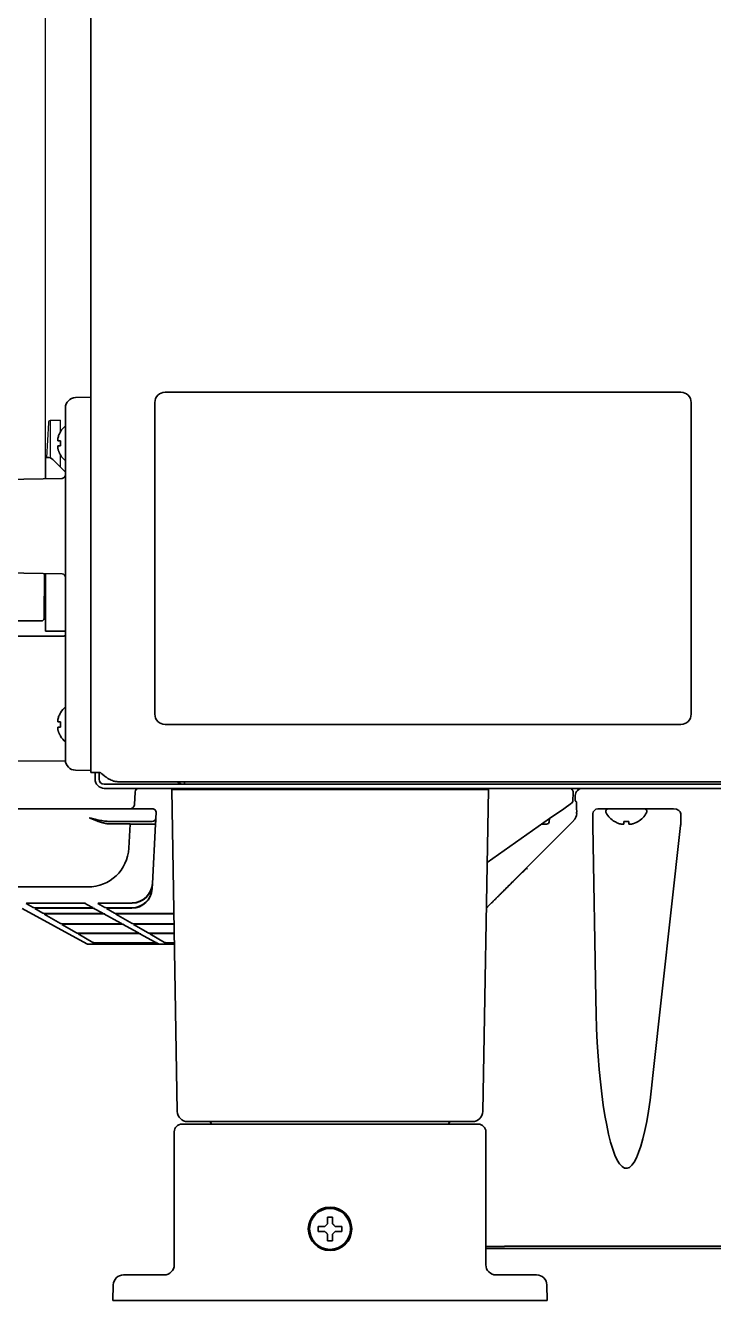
# Model space of a CAD drawing. Extents: x 6336 to 10269, y -393 to 2899.
# Drawn here: x 7459.2 to 7593.9, y 1270.8 to 1520.3 of the extents above; entities that cross this region are included whole.
import ezdxf

# ---------------------------------------------------------------- set-up
doc = ezdxf.new("R2010")
doc.units = 0
doc.header["$LTSCALE"] = 5
doc.layers.add('1', color=7, linetype='CONTINUOUS', true_color=0xffffff)
doc.layers.add('GEOM', color=7, linetype='CONTINUOUS')

msp = doc.modelspace()

# ---------------------------------------------------------------- linework, layer by layer
at = {"layer": '1', "color": 7, "linetype": 'Continuous', "lineweight": 35}
for p, q in [((7472.07, 1374.13), (7472.07, 1780.53)), ((7469.04, 1447.47), (7472.07, 1447.53)), ((7587.57, 1448.53), (7486.57, 1448.53)), ((7467.07, 1440.47), (7467.07, 1445.47)), ((7484.57, 1446.53), (7484.57, 1385.53)), ((7589.57, 1385.53), (7589.57, 1446.53)), ((7466.09, 1440.83), (7466.13, 1440.83)), ((7467.07, 1381.58), (7467.07, 1440.47)), ((7463.17, 1435.78), (7463.55, 1435.78)), ((7463.17, 1431.59), (7463.17, 1435.78)), ((7467.07, 1432.88), (7464.61, 1435.34)), ((7466.13, 1436.23), (7466.09, 1436.23)), ((7466.45, 1431.66), (7455.19, 1431.44)), ((7455.19, 1413.22), (7466.45, 1412.99)), ((7462.95, 1413.06), (7462.88, 1404.27)), ((7463.17, 1401.78), (7463.17, 1413.06)), ((7463.17, 1410.28), (7462.93, 1410.28)), ((7462.38, 1403.78), (7452.82, 1403.78)), ((7446.07, 1400.78), (7466.42, 1400.78)), ((7463.17, 1401.78), (7467.07, 1401.78)), ((7466.41, 1400.78), (7466.47, 1400.78)), ((7466.42, 1400.78), (7466.49, 1400.78)), ((7466.46, 1400.78), (7466.49, 1400.78)), ((7466.47, 1400.78), (7466.82, 1400.82)), ((7466.49, 1400.78), (7466.82, 1400.82)), ((7486.57, 1383.53), (7587.57, 1383.53)), ((7466.13, 1381.23), (7466.09, 1381.23)), ((7467.07, 1376.58), (7467.07, 1381.58)), ((7467.09, 1376.35), (7455.35, 1376.4)), ((7469.04, 1374.58), (7472.07, 1374.53)), ((7472.07, 1374.13), (7473.87, 1374.13)), ((7472.87, 1374.13), (7472.87, 1372.83)), ((7473.67, 1374.13), (7473.67, 1372.83)), ((8105.81, 1372.33), (7477.34, 1372.33)), ((7490.37, 1371.83), (7490.37, 1372.33)), ((7474.67, 1371.83), (8108.87, 1371.83)), ((7474.67, 1371.03), (8108.87, 1371.03)), ((7480.59, 1367.89), (7480.69, 1370.31)), ((7487.87, 1370.83), (7491.87, 1370.83)), ((7488.97, 1307.79), (7487.87, 1370.83)), ((7545.87, 1370.83), (7491.87, 1370.83)), ((7500.12, 1371.03), (7500.12, 1370.83)), ((7504.62, 1370.83), (7504.62, 1371.03)), ((7509.37, 1371.03), (7509.37, 1370.83)), ((7528.37, 1370.83), (7528.37, 1371.03)), ((7533.12, 1371.03), (7533.12, 1370.83)), ((7537.62, 1370.83), (7537.62, 1371.03)), ((7545.87, 1370.83), (7549.87, 1370.83)), ((7548.77, 1307.79), (7549.87, 1370.83)), ((7566.39, 1368.52), (7566.48, 1370.24)), ((7416.9, 1367.03), (7478.84, 1367.03)), ((7478.84, 1367.03), (7484.08, 1367.03)), ((7561.86, 1365.12), (7564.61, 1367.04)), ((7564.61, 1367.04), (7566.17, 1368.14)), ((7567.12, 1368.37), (7566.89, 1368.6)), ((7586.13, 1367.01), (7571.33, 1367.01)), ((7573.27, 1367.01), (7580.47, 1367.01)), ((7476.06, 1364.53), (7478.79, 1364.53)), ((7478.79, 1364.53), (7484.03, 1364.53)), ((7484.78, 1365.24), (7484.83, 1366.24)), ((7549.47, 1347.62), (7566.57, 1364.72)), ((7549.62, 1356.55), (7561.86, 1365.12)), ((7561.78, 1364.48), (7561.84, 1365.1)), ((7567.15, 1366.13), (7567.15, 1366.37)), ((7570.32, 1366.01), (7570.32, 1364.5)), ((7572.87, 1366.61), (7572.87, 1366.41)), ((7574.57, 1364.53), (7574.57, 1364.56)), ((7579.17, 1364.56), (7579.17, 1364.53)), ((7580.87, 1366.41), (7580.87, 1366.61)), ((7587.55, 1364.5), (7587.55, 1366.03)), ((7479.72, 1364.05), (7479.47, 1359.31)), ((7480.12, 1364.03), (7484.22, 1364.03)), ((7484.11, 1352.44), (7484.71, 1364.02)), ((7561.28, 1364.03), (7560.3, 1364.03)), ((7570.32, 1363.75), (7570.9, 1329.83)), ((7582.07, 1314.84), (7587.51, 1363.75)), ((7479.47, 1359.31), (7479.47, 1359.27)), ((7557.29, 1355.33), (7557.5, 1355.25)), ((7484.06, 1351.45), (7484.1, 1352.36)), ((7484.1, 1352.36), (7484.11, 1352.44)), ((7419.04, 1351.73), (7471.48, 1351.73)), ((7484.05, 1351.37), (7484.06, 1351.45)), ((7471.25, 1340.59), (7458.6, 1347.55)), ((7460.75, 1347.7), (7459.37, 1348.51)), ((7460.87, 1348.57), (7460.87, 1348.57)), ((7460.87, 1348.57), (7469.5, 1348.57)), ((7462.64, 1346.6), (7461.07, 1347.52)), ((7470.97, 1347.65), (7462.25, 1347.65)), ((7462.57, 1347.58), (7462.57, 1347.58)), ((7462.57, 1347.58), (7471.3, 1347.58)), ((7469.5, 1348.57), (7469.5, 1348.57)), ((7472.23, 1347.77), (7470.83, 1348.54)), ((7471.3, 1347.58), (7471.3, 1347.58)), ((7474.23, 1346.67), (7472.63, 1347.55)), ((7474.78, 1347.7), (7473.4, 1348.51)), ((7474.9, 1348.57), (7474.9, 1348.57)), ((7474.9, 1348.57), (7480.11, 1348.57)), ((7476.7, 1346.59), (7475.1, 1347.52)), ((7480.06, 1347.65), (7476.28, 1347.65)), ((7476.6, 1347.58), (7476.6, 1347.58)), ((7476.6, 1347.58), (7480.06, 1347.58)), ((7480.06, 1347.58), (7480.06, 1347.65)), ((7480.06, 1347.58), (7480.06, 1347.58)), ((7480.11, 1348.57), (7480.11, 1348.65)), ((7480.11, 1348.57), (7480.11, 1348.57)), ((7549.47, 1347.6), (7550.12, 1348.25)), ((7466.09, 1344.59), (7462.91, 1346.44)), ((7472.98, 1346.55), (7464.14, 1346.55)), ((7464.41, 1346.5), (7464.41, 1346.5)), ((7464.41, 1346.5), (7473.26, 1346.5)), ((7473.26, 1346.5), (7473.26, 1346.5)), ((7477.89, 1344.66), (7474.59, 1346.47)), ((7480.12, 1344.59), (7476.94, 1346.44)), ((7488.3, 1346.5), (7478.44, 1346.5)), ((7478.44, 1346.5), (7478.44, 1346.5)), ((7488.3, 1346.55), (7480.12, 1346.55)), ((7469.26, 1342.74), (7466.38, 1344.42)), ((7476.63, 1344.54), (7467.58, 1344.54)), ((7467.88, 1344.48), (7467.88, 1344.48)), ((7467.88, 1344.48), (7476.94, 1344.48)), ((7472.46, 1340.87), (7469.57, 1342.55)), ((7480, 1342.69), (7470.75, 1342.69)), ((7471.07, 1342.61), (7471.07, 1342.61)), ((7471.07, 1342.61), (7480.33, 1342.61)), ((7476.94, 1344.48), (7476.94, 1344.48)), ((7481.25, 1342.81), (7478.27, 1344.45)), ((7480.33, 1342.61), (7480.33, 1342.61)), ((7480.41, 1344.42), (7483.28, 1342.74)), ((7480.61, 1344.45), (7480.52, 1344.44)), ((7488.33, 1344.54), (7481.61, 1344.54)), ((7484.65, 1340.94), (7481.66, 1342.58)), ((7481.91, 1344.48), (7481.91, 1344.48)), ((7488.33, 1344.48), (7481.91, 1344.48)), ((7483.6, 1342.55), (7486.48, 1340.87)), ((7483.81, 1342.58), (7483.72, 1342.57)), ((7484.78, 1342.69), (7488.36, 1342.69)), ((7485.1, 1342.61), (7485.1, 1342.61)), ((7488.37, 1342.61), (7485.1, 1342.61)), ((7473.04, 1340.53), (7471.49, 1340.53)), ((7473.04, 1340.53), (7476.14, 1340.53)), ((7483.39, 1340.82), (7473.95, 1340.82)), ((7483.69, 1340.76), (7474.24, 1340.76)), ((7474.24, 1340.76), (7474.24, 1340.76)), ((7476.14, 1340.53), (7477.64, 1340.53)), ((7477.64, 1340.53), (7485.52, 1340.53)), ((7483.69, 1340.76), (7483.69, 1340.76)), ((7485.28, 1340.59), (7485.02, 1340.73)), ((7487.07, 1340.53), (7485.52, 1340.53)), ((7487.07, 1340.53), (7486.77, 1340.71)), ((7488.4, 1340.53), (7487.07, 1340.53)), ((7487.98, 1340.82), (7488.4, 1340.82)), ((7488.27, 1340.76), (7488.27, 1340.76)), ((7488.27, 1340.76), (7488.4, 1340.76)), ((7489.87, 1305.33), (7492.37, 1305.33)), ((7492.97, 1305.83), (7490.97, 1305.83)), ((7492.37, 1305.33), (7545.37, 1305.33)), ((7544.77, 1305.83), (7492.97, 1305.83)), ((7542.11, 1305.33), (7542.11, 1305.33)), ((7546.77, 1305.83), (7544.77, 1305.83)), ((7545.37, 1305.33), (7547.87, 1305.33)), ((7488.37, 1277.83), (7488.37, 1303.83)), ((7549.37, 1303.83), (7549.37, 1277.83)), ((7516.57, 1284.83), (7516.57, 1285.33)), ((7516.57, 1284.33), (7516.57, 1284.83)), ((7521.17, 1285.33), (7521.17, 1284.83)), ((7521.17, 1284.83), (7521.17, 1284.33)), ((7549.58, 1281.38), (7549.37, 1281.36)), ((7549.37, 1281.03), (7549.58, 1281.03)), ((7549.7, 1281.03), (7549.58, 1281.03)), ((7552.53, 1281.03), (7822.37, 1281.03)), ((7554.73, 1281.45), (7554.54, 1281.45)), ((7812.15, 1281.45), (7554.73, 1281.45)), ((7477.46, 1275.58), (7477.45, 1275.57)), ((7478.43, 1275.83), (7480.43, 1275.83)), ((7480.43, 1275.83), (7486.37, 1275.83)), ((7551, 1275.83), (7557.32, 1275.83)), ((7557.32, 1275.83), (7559.32, 1275.83)), ((7560.3, 1275.57), (7560.28, 1275.58)), ((7476.37, 1270.83), (7476.43, 1273.86)), ((7561.32, 1273.86), (7561.37, 1270.83)), ((7480.37, 1270.83), (7476.37, 1270.83)), ((7557.37, 1270.83), (7480.37, 1270.83)), ((7561.37, 1270.83), (7557.37, 1270.83))]:
    msp.add_line(p, q, dxfattribs=at)
for radius in [4.25, 4]:
    msp.add_circle((7518.87, 1284.83), radius, dxfattribs=at)
for centre, radius, start, end in [((7469.07, 1445.47), 2, 91, 180), ((7486.57, 1446.53), 2, 90, 180), ((7587.57, 1446.53), 2, 0, 90), ((7470.19, 1438.33), 4.8, 130.5418, 148.6074), ((7469.87, 1438.53), 3.78, 172.3959, 179.9965), ((7469.87, 1438.53), 3.78, 180.0035, 187.6041), ((7463.55, 1434.28), 1.5, 45, 90), ((7470.19, 1438.73), 4.8, 211.3459, 229.4581), ((7466.32, 1432.4), 0.75, 280, 0), ((7466.32, 1412.26), 0.75, 0, 80), ((7462.38, 1404.28), 0.5, 270, 359.5), ((7466.42, 1402.78), 2, 270, 289.0192), ((7470.19, 1383.33), 4.8, 130.5419, 148.6541), ((7486.57, 1385.53), 2, 180, 270), ((7587.57, 1385.53), 2, 270, 0), ((7469.87, 1383.53), 3.78, 172.3959, 179.9965), ((7469.87, 1383.53), 3.78, 180.0035, 187.6041), ((7470.19, 1383.73), 4.8, 211.3459, 229.4581), ((7469.07, 1376.58), 2, 180, 269), ((7474.67, 1372.83), 1.8, 180, 270), ((7474.67, 1372.83), 1, 180, 270), ((7481.44, 1370.28), 0.75, 90, 175.9562), ((7565.73, 1370.28), 0.75, 357, 90), ((7484.08, 1366.28), 0.75, 357, 90), ((7565.89, 1368.55), 0.5, 305, 357), ((7573.27, 1366.61), 0.4, 90, 180), ((7580.47, 1366.61), 0.4, 0, 90), ((7484.03, 1365.28), 0.75, 270, 357), ((7573.27, 1366.41), 0.4, 180, 210.3012), ((7577.07, 1368.63), 4.8, 210.3012, 238.6074), ((7576.87, 1368.31), 3.78, 262.3959, 269.9965), ((7576.87, 1368.31), 3.78, 270.0035, 277.6041), ((7576.67, 1368.63), 4.8, 301.3459, 329.6988), ((7580.47, 1366.41), 0.4, 329.6988, 0), ((7561.28, 1364.53), 0.5, 270, 355), ((7490.97, 1307.83), 2, 181, 270), ((7546.77, 1307.83), 2, 270, 359), ((7489.87, 1303.83), 1.5, 90, 180), ((7495.13, 1305.33), 0.5, 1, 90), ((7542.61, 1305.33), 0.5, 90, 179), ((7547.87, 1303.83), 1.5, 0, 90), ((7486.37, 1277.83), 2, 270, 0), ((7551.37, 1277.83), 2, 180, 270), ((7478.43, 1273.83), 2, 90, 179), ((7559.32, 1273.83), 2, 1, 90)]:
    msp.add_arc(centre, radius, start, end, dxfattribs=at)
for centre, major_axis, ratio, start_param, end_param in [((7568.37, 1369.53), (1.34, -0.67), 0.99981, 2.03449, 3.557759), ((7566.89, 1369.6), (0, 1), 0.017455, 1.641917, 3.124139), ((7567.12, 1366.37), (0, 2), 0.017455, 4.712389, 6.265732), ((7571.33, 1366.01), (-0.992, 0.198), 0.988241, 4.910077, 6.479353), ((7586.11, 1366.01), (1.44, 0.04), 0.692646, 6.257012, 7.819082), ((7565.15, 1366.13), (1.85, -0.77), 0.999822, 5.890549, 6.675821), ((7570.67, 1364.5), (0, 4), 0.087489, 1.570796, 1.761231), ((7585.24, 1364.5), (0, 4), 0.57735, 4.521954, 4.712389), ((7576.87, 1333), (0, 36.31), 0.165232, 1.658063, 4.18879)]:
    msp.add_ellipse(centre, major_axis=major_axis, ratio=ratio, start_param=start_param, end_param=end_param, dxfattribs=at)
at = {"layer": '1', "color": 7, "linetype": 'Continuous', "lineweight": 35, "extrusion": (0, 0, -1)}
for centre, major_axis, ratio, start_param, end_param in [((7471.7, 1364.03), (8.01, 0.03), 0.003256, 5.249585, 6.283367), ((7471.48, 1359.73), (-7.99, 0.42), 0.999333, 3.141593, 4.660064), ((7480.11, 1352.65), (0.15, 4), 0.998942, 1.584603, 3.103074), ((7480.11, 1352.57), (3.93, 0.74), 0.999936, 0.237816, 1.756287), ((7480.06, 1351.66), (0.15, 4), 0.998942, 1.584603, 3.103074), ((7480.06, 1351.58), (3.93, 0.74), 0.999936, 0.237816, 1.756287), ((7483.56, 1351.47), (-0.499, 0.026), 0.017428, 3.141593, 3.808226), ((7460.87, 1348.52), (1.5, 0), 0.036426, 3.07931, 4.713409), ((7459.37, 1349.01), (0.252, 0.432), 0.997392, 2.274313, 2.611847), ((7462.25, 1347.71), (1.5, 0), 0.036477, 1.57357, 3.079233), ((7462.57, 1347.52), (1.5, 0), 0.036426, 3.07931, 4.713409), ((7461.07, 1348.02), (0.252, 0.432), 0.997392, 2.274313, 2.611847), ((7469.5, 1348.52), (-1.5, 0), 0.036431, 1.569819, 3.075481), ((7470.97, 1347.71), (-1.5, 0), 0.036472, 3.075394, 4.709494), ((7471.3, 1347.52), (-1.5, 0), 0.036431, 1.569819, 3.075481), ((7472.47, 1348.21), (-0.241, -0.438), 0.997147, 5.778911, 6.283214), ((7474.9, 1348.52), (1.5, 0), 0.036426, 3.07931, 4.713409), ((7473.4, 1349.01), (0.252, 0.432), 0.997392, 2.274313, 2.611847), ((7476.28, 1347.71), (1.5, 0), 0.036477, 1.57357, 3.079233), ((7476.6, 1347.52), (1.5, 0), 0.036426, 3.07931, 4.713409), ((7475.1, 1348.02), (0.252, 0.432), 0.997392, 2.274313, 2.611847), ((7464.14, 1346.6), (1.5, 0), 0.036477, 1.57357, 3.079233), ((7464.41, 1346.45), (1.5, 0), 0.036426, 3.07931, 4.713409), ((7462.91, 1346.94), (0.252, 0.432), 0.997392, 2.274313, 2.611847), ((7467.59, 1344.59), (1.5, 0), 0.036477, 1.57357, 3.079233), ((7472.97, 1346.6), (-1.5, 0), 0.036472, 3.075394, 4.709494), ((7473.26, 1346.45), (-1.5, 0), 0.036431, 1.569819, 3.075481), ((7474.47, 1347.11), (-0.241, -0.438), 0.997147, 5.778911, 6.283214), ((7474.76, 1346.95), (-0.241, -0.438), 0.997147, 5.778911, 6.063116), ((7476.63, 1344.59), (-1.5, 0), 0.036472, 3.075394, 4.709494), ((7478.44, 1346.45), (1.5, 0), 0.036426, 3.07931, 4.713409), ((7476.94, 1346.94), (0.252, 0.432), 0.997392, 2.274313, 2.611847), ((7478.13, 1345.1), (-0.241, -0.438), 0.997147, 5.778911, 6.283214), ((7481.61, 1344.59), (1.5, 0), 0.036477, 1.57357, 3.079233), ((7467.88, 1344.42), (1.5, 0), 0.036426, 3.07931, 4.713409), ((7466.38, 1344.92), (0.252, 0.432), 0.997392, 2.274313, 2.611847), ((7470.75, 1342.74), (1.5, 0), 0.036477, 1.57357, 3.079233), ((7471.07, 1342.56), (1.5, 0), 0.036426, 3.07931, 4.713409), ((7469.57, 1343.05), (0.252, 0.432), 0.997392, 2.274313, 2.611847), ((7476.94, 1344.42), (-1.5, 0), 0.036431, 1.569819, 3.075481), ((7479.99, 1342.74), (-1.5, 0), 0.036472, 3.075394, 4.709494), ((7480.33, 1342.56), (-1.5, 0), 0.036431, 1.569819, 3.075481), ((7481.91, 1344.42), (1.5, 0), 0.036426, 3.07931, 3.621573), ((7480.41, 1344.92), (-0.252, -0.432), 0.997392, 5.424775, 5.75344), ((7481.91, 1344.42), (1.5, 0), 0.036426, 3.621574, 4.713409), ((7481.49, 1343.25), (-0.241, -0.438), 0.997147, 5.778911, 6.283214), ((7481.83, 1343.06), (-0.241, -0.438), 0.997147, 5.778911, 6.063116), ((7484.78, 1342.74), (1.5, 0), 0.036477, 1.57357, 3.079233), ((7485.1, 1342.56), (1.5, 0), 0.036426, 3.07931, 3.621573), ((7483.6, 1343.05), (-0.252, -0.432), 0.997392, 5.424775, 5.75344), ((7485.1, 1342.56), (1.5, 0), 0.036426, 3.621574, 4.713409), ((7471.49, 1341.03), (0.124, 0.484), 0.997571, 2.889456, 3.392557), ((7473.95, 1340.87), (1.5, 0), 0.036477, 1.57357, 3.079233), ((7474.24, 1340.71), (1.5, 0), 0.036426, 3.07931, 4.713409), ((7483.39, 1340.87), (-1.5, 0), 0.036472, 3.075394, 4.709494), ((7483.69, 1340.71), (-1.5, 0), 0.036431, 1.569819, 3.075481), ((7484.89, 1341.38), (-0.241, -0.438), 0.997147, 5.778911, 6.283214), ((7485.52, 1341.03), (0.124, 0.484), 0.997571, 2.889456, 3.392557), ((7487.98, 1340.87), (1.5, 0), 0.036477, 1.57357, 3.079233), ((7488.27, 1340.71), (1.5, 0), 0.036426, 3.07931, 4.713409), ((7486.77, 1341.2), (0.252, 0.432), 0.997392, 2.274313, 2.611847)]:
    msp.add_ellipse(centre, major_axis=major_axis, ratio=ratio, start_param=start_param, end_param=end_param, dxfattribs=at)
at = {"layer": '1', "color": 7, "linetype": 'Continuous', "lineweight": 35}
for points in [[(7465.58, 1439.53), (7465.57, 1439.5), (7465.57, 1439.45), (7465.56, 1439.38), (7465.56, 1439.3), (7465.56, 1439.23), (7465.56, 1439.16), (7465.57, 1439.1), (7465.57, 1439.05), (7465.58, 1439.03)], [(7465.58, 1438.03), (7465.57, 1438), (7465.57, 1437.95), (7465.56, 1437.88), (7465.56, 1437.81), (7465.56, 1437.74), (7465.56, 1437.67), (7465.57, 1437.6), (7465.57, 1437.55), (7465.58, 1437.53)], [(7465.58, 1439.03), (7465.59, 1439.03), (7465.62, 1439.03), (7465.67, 1439.03), (7465.73, 1439.03), (7465.79, 1439.03), (7465.86, 1439.03), (7465.93, 1439.03), (7466.02, 1439.03), (7466.09, 1439.03), (7466.13, 1439.03)], [(7465.58, 1437.53), (7465.59, 1437.47), (7465.62, 1437.36), (7465.67, 1437.2), (7465.73, 1437.04), (7465.79, 1436.89), (7465.86, 1436.74), (7465.93, 1436.58), (7466.02, 1436.41), (7466.09, 1436.29), (7466.13, 1436.23)], [(7465.58, 1384.53), (7465.57, 1384.5), (7465.57, 1384.45), (7465.56, 1384.38), (7465.56, 1384.3), (7465.56, 1384.23), (7465.56, 1384.16), (7465.57, 1384.1), (7465.57, 1384.05), (7465.58, 1384.03)], [(7465.58, 1383.03), (7465.57, 1383), (7465.57, 1382.95), (7465.56, 1382.88), (7465.56, 1382.81), (7465.56, 1382.74), (7465.56, 1382.67), (7465.57, 1382.6), (7465.57, 1382.55), (7465.58, 1382.53)], [(7465.58, 1384.03), (7465.59, 1384.03), (7465.62, 1384.03), (7465.67, 1384.03), (7465.73, 1384.03), (7465.79, 1384.03), (7465.86, 1384.03), (7465.93, 1384.03), (7466.02, 1384.03), (7466.09, 1384.03), (7466.13, 1384.03)], [(7465.58, 1382.53), (7465.59, 1382.47), (7465.62, 1382.36), (7465.67, 1382.2), (7465.73, 1382.04), (7465.79, 1381.89), (7465.86, 1381.74), (7465.93, 1381.58), (7466.02, 1381.41), (7466.09, 1381.29), (7466.13, 1381.23)], [(7566.87, 1369.6), (7566.87, 1369.59), (7566.87, 1369.56), (7566.87, 1369.54), (7566.87, 1369.53)], [(7576.37, 1364.01), (7576.37, 1364.03), (7576.37, 1364.06), (7576.37, 1364.11), (7576.37, 1364.16), (7576.37, 1364.23), (7576.37, 1364.29), (7576.37, 1364.37), (7576.37, 1364.45), (7576.37, 1364.52), (7576.37, 1364.56)], [(7577.87, 1364.01), (7577.93, 1364.03), (7578.04, 1364.06), (7578.2, 1364.11), (7578.36, 1364.16), (7578.51, 1364.23), (7578.66, 1364.29), (7578.82, 1364.37), (7578.99, 1364.45), (7579.11, 1364.52), (7579.17, 1364.56)], [(7575.87, 1364.01), (7575.9, 1364.01), (7575.95, 1364), (7576.02, 1364), (7576.1, 1364), (7576.17, 1364), (7576.23, 1364), (7576.3, 1364.01), (7576.35, 1364.01), (7576.37, 1364.01)], [(7577.37, 1364.01), (7577.4, 1364.01), (7577.44, 1364), (7577.52, 1364), (7577.59, 1364), (7577.66, 1364), (7577.73, 1364), (7577.8, 1364), (7577.85, 1364.01), (7577.87, 1364.01)], [(7517.87, 1285.33), (7517.9, 1285.35), (7517.94, 1285.4), (7518.02, 1285.47), (7518.09, 1285.54), (7518.16, 1285.61), (7518.23, 1285.68), (7518.3, 1285.75), (7518.35, 1285.8), (7518.37, 1285.83)], [(7518.37, 1285.83), (7518.37, 1285.88), (7518.37, 1285.99), (7518.37, 1286.15), (7518.37, 1286.31), (7518.37, 1286.46), (7518.37, 1286.62), (7518.37, 1286.77), (7518.37, 1286.94), (7518.37, 1287.06), (7518.37, 1287.13)], [(7518.37, 1287.13), (7518.54, 1287.13), (7518.87, 1287.13), (7519.21, 1287.13), (7519.37, 1287.13)], [(7519.37, 1285.83), (7519.4, 1285.8), (7519.45, 1285.75), (7519.52, 1285.68), (7519.6, 1285.6), (7519.67, 1285.53), (7519.73, 1285.46), (7519.8, 1285.4), (7519.85, 1285.35), (7519.87, 1285.33)], [(7519.87, 1285.33), (7519.93, 1285.33), (7520.04, 1285.33), (7520.2, 1285.33), (7520.36, 1285.33), (7520.51, 1285.33), (7520.66, 1285.33), (7520.82, 1285.33), (7520.99, 1285.33), (7521.11, 1285.33), (7521.17, 1285.33)], [(7517.87, 1284.33), (7517.82, 1284.33), (7517.71, 1284.33), (7517.55, 1284.33), (7517.39, 1284.33), (7517.23, 1284.33), (7517.08, 1284.33), (7516.93, 1284.33), (7516.76, 1284.33), (7516.64, 1284.33), (7516.57, 1284.33)], [(7518.37, 1283.83), (7518.35, 1283.85), (7518.3, 1283.9), (7518.22, 1283.98), (7518.15, 1284.05), (7518.08, 1284.12), (7518.01, 1284.19), (7517.94, 1284.26), (7517.9, 1284.3), (7517.87, 1284.33)], [(7519.37, 1282.53), (7519.21, 1282.53), (7518.87, 1282.53), (7518.54, 1282.53), (7518.37, 1282.53)], [(7519.87, 1284.33), (7519.85, 1284.3), (7519.8, 1284.25), (7519.73, 1284.18), (7519.66, 1284.11), (7519.59, 1284.04), (7519.52, 1283.97), (7519.44, 1283.9), (7519.4, 1283.85), (7519.37, 1283.83)], [(7519.37, 1283.83), (7519.37, 1283.77), (7519.37, 1283.66), (7519.37, 1283.5), (7519.37, 1283.34), (7519.37, 1283.19), (7519.37, 1283.04), (7519.37, 1282.88), (7519.37, 1282.71), (7519.37, 1282.59), (7519.37, 1282.53)], [(7551.42, 1281.42), (7550.49, 1281.41), (7549.76, 1281.39), (7549.58, 1281.38)]]:
    msp.add_open_spline(points, degree=3, dxfattribs=at)
for points, degree, knots in [([(7466.13, 1440.83), (7466, 1440.62), (7465.9, 1440.41), (7465.76, 1440.09), (7465.72, 1439.98), (7465.64, 1439.75), (7465.61, 1439.64), (7465.58, 1439.53)], 3, [0, 0, 0, 0, 0.5, 0.5, 0.75, 0.75, 1, 1, 1, 1]), ([(7466.13, 1438.03), (7466, 1438.03), (7465.9, 1438.03), (7465.76, 1438.03), (7465.72, 1438.03), (7465.64, 1438.03), (7465.61, 1438.03), (7465.58, 1438.03)], 3, [0, 0, 0, 0, 0.5, 0.5, 0.75, 0.75, 1, 1, 1, 1]), ([(7462.94, 1411.28), (7462.97, 1411.28), (7463.03, 1411.28), (7463.1, 1411.28), (7463.13, 1411.27), (7463.16, 1411.28), (7463.16, 1411.27), (7463.17, 1411.28), (7463.17, 1411.27)], 3, [0, 0, 0, 0, 0.415901, 0.733358, 0.848597, 0.932221, 0.982916, 1, 1, 1, 1]), ([(7466.13, 1385.83), (7466, 1385.62), (7465.9, 1385.41), (7465.76, 1385.09), (7465.72, 1384.98), (7465.64, 1384.75), (7465.61, 1384.64), (7465.58, 1384.53)], 3, [0, 0, 0, 0, 0.5, 0.5, 0.75, 0.75, 1, 1, 1, 1]), ([(7466.13, 1383.03), (7466, 1383.03), (7465.9, 1383.03), (7465.76, 1383.03), (7465.72, 1383.03), (7465.64, 1383.03), (7465.61, 1383.03), (7465.58, 1383.03)], 3, [0, 0, 0, 0, 0.5, 0.5, 0.75, 0.75, 1, 1, 1, 1]), ([(7473.87, 1374.13), (7473.91, 1374.1), (7473.95, 1374.07), (7474.02, 1374.01), (7474.13, 1373.92), (7474.23, 1373.83), (7474.45, 1373.66), (7474.59, 1373.55), (7474.81, 1373.38), (7474.88, 1373.33), (7474.99, 1373.25), (7475.02, 1373.23), (7475.1, 1373.18), (7475.13, 1373.15), (7475.32, 1373.03), (7475.46, 1372.94), (7475.75, 1372.77), (7475.9, 1372.69), (7476.18, 1372.56), (7476.33, 1372.51), (7476.54, 1372.44), (7476.61, 1372.42), (7476.72, 1372.4), (7476.76, 1372.39), (7476.83, 1372.37), (7476.87, 1372.37), (7477.05, 1372.34), (7477.19, 1372.33), (7477.34, 1372.33)], 3, [0, 0, 0, 0, 0.03125, 0.03125, 0.0625, 0.125, 0.125, 0.25, 0.25, 0.3125, 0.3125, 0.34375, 0.34375, 0.375, 0.375, 0.5, 0.5, 0.625, 0.625, 0.75, 0.75, 0.8125, 0.8125, 0.84375, 0.84375, 0.875, 0.875, 1, 1, 1, 1]), ([(7488.93, 1372.29), (7489.08, 1372.18), (7489.53, 1371.93), (7490.05, 1371.83), (7490.37, 1371.83)], 3, [0, 0, 0, 0, 0.363919, 1, 1, 1, 1]), ([(7479.66, 1367.03), (7479.66, 1367.03), (7479.75, 1367.01), (7480.01, 1367.07), (7480.32, 1367.27), (7480.52, 1367.56), (7480.59, 1367.79), (7480.59, 1367.88), (7480.59, 1367.9)], 3, [0, 0, 0, 0, 0.003124, 0.242495, 0.49711, 0.744966, 0.946631, 1, 1, 1, 1]), ([(7471.79, 1365.24), (7472.01, 1365.19), (7472.43, 1365.09), (7473.06, 1364.95), (7473.65, 1364.82), (7474.21, 1364.72), (7474.72, 1364.63), (7475.16, 1364.58), (7475.44, 1364.55), (7475.56, 1364.54)], 3, [0, 0, 0, 0, 0.169989, 0.335943, 0.494273, 0.642231, 0.778573, 0.901906, 1, 1, 1, 1]), ([(7471.79, 1365.24), (7471.81, 1365.23), (7471.84, 1365.22), (7471.88, 1365.2), (7471.92, 1365.18), (7471.97, 1365.16), (7472.01, 1365.15), (7472.05, 1365.13), (7472.08, 1365.12), (7472.12, 1365.1), (7472.16, 1365.09), (7472.19, 1365.07), (7472.22, 1365.06), (7472.26, 1365.05), (7472.29, 1365.03), (7472.32, 1365.02), (7472.34, 1365.01), (7472.37, 1365), (7472.4, 1364.99), (7472.47, 1364.96), (7472.58, 1364.91), (7472.74, 1364.85), (7472.89, 1364.79), (7473.09, 1364.72), (7473.34, 1364.63), (7473.62, 1364.52), (7473.9, 1364.43), (7474.15, 1364.35), (7474.4, 1364.28), (7474.64, 1364.22), (7474.86, 1364.17), (7475.03, 1364.14), (7475.14, 1364.12), (7475.2, 1364.11), (7475.26, 1364.1), (7475.32, 1364.09), (7475.37, 1364.09), (7475.43, 1364.08), (7475.49, 1364.08), (7475.54, 1364.07), (7475.6, 1364.07), (7475.65, 1364.07), (7475.7, 1364.06), (7475.75, 1364.06), (7475.79, 1364.06), (7475.8, 1364.06)], 3, [0, 0, 0, 0, 0.011271, 0.022225, 0.032862, 0.043181, 0.053184, 0.062868, 0.072236, 0.081287, 0.09002, 0.098436, 0.106535, 0.114316, 0.121781, 0.128928, 0.135757, 0.14227, 0.148465, 0.154344, 0.195284, 0.234004, 0.270504, 0.304785, 0.380497, 0.451757, 0.518584, 0.581002, 0.643022, 0.702356, 0.759046, 0.813141, 0.828535, 0.843753, 0.858796, 0.873666, 0.888364, 0.902893, 0.917253, 0.931448, 0.945478, 0.959346, 0.973055, 0.986605, 1, 1, 1, 1]), ([(7475.56, 1364.54), (7475.57, 1364.54), (7475.71, 1364.53), (7475.88, 1364.53), (7476.03, 1364.53), (7476.06, 1364.53)], 3, [0, 0, 0, 0, 0.092057, 0.806972, 1, 1, 1, 1]), ([(7484.78, 1365.24), (7484.78, 1365.24), (7484.78, 1365.24), (7484.78, 1365.23), (7484.78, 1365.23), (7484.78, 1365.23), (7484.78, 1365.22), (7484.78, 1365.21), (7484.78, 1365.2), (7484.78, 1365.19), (7484.78, 1365.17), (7484.77, 1365.16), (7484.77, 1365.14), (7484.77, 1365.12), (7484.77, 1365.1), (7484.77, 1365.08), (7484.77, 1365.05), (7484.77, 1365.03), (7484.77, 1365), (7484.76, 1364.97), (7484.76, 1364.94), (7484.76, 1364.91), (7484.76, 1364.87), (7484.76, 1364.84), (7484.76, 1364.8), (7484.75, 1364.77), (7484.75, 1364.73), (7484.75, 1364.69), (7484.75, 1364.64), (7484.75, 1364.6), (7484.74, 1364.56), (7484.74, 1364.51), (7484.74, 1364.47), (7484.74, 1364.42), (7484.73, 1364.38), (7484.73, 1364.33), (7484.73, 1364.29), (7484.73, 1364.24), (7484.72, 1364.2), (7484.72, 1364.16), (7484.72, 1364.12), (7484.72, 1364.09), (7484.72, 1364.05), (7484.72, 1364.03), (7484.71, 1364.02)], 3, [0, 0, 0, 0, 0.020087, 0.043987, 0.067887, 0.091788, 0.115688, 0.139588, 0.163489, 0.187389, 0.211289, 0.23519, 0.25909, 0.28299, 0.306891, 0.330791, 0.354691, 0.378591, 0.402492, 0.426392, 0.450292, 0.474193, 0.498093, 0.521993, 0.545894, 0.569794, 0.593694, 0.617595, 0.641495, 0.665395, 0.689296, 0.713196, 0.737096, 0.760997, 0.784897, 0.808797, 0.832698, 0.856598, 0.880498, 0.904399, 0.928299, 0.952199, 0.9761, 1, 1, 1, 1]), ([(7484.74, 1364.97), (7484.75, 1364.97), (7484.75, 1364.96), (7484.75, 1364.92), (7484.75, 1364.82), (7484.74, 1364.64), (7484.73, 1364.36), (7484.71, 1364.14), (7484.71, 1364.01)], 3, [0, 0, 0, 0, 0.064263, 0.12951, 0.25612, 0.434958, 0.68047, 1, 1, 1, 1]), ([(7574.57, 1364.56), (7574.78, 1364.44), (7574.99, 1364.33), (7575.31, 1364.19), (7575.42, 1364.15), (7575.64, 1364.08), (7575.76, 1364.04), (7575.87, 1364.01)], 3, [0, 0, 0, 0, 0.5, 0.5, 0.75, 0.75, 1, 1, 1, 1]), ([(7577.37, 1364.56), (7577.37, 1364.44), (7577.37, 1364.33), (7577.37, 1364.19), (7577.37, 1364.15), (7577.37, 1364.08), (7577.37, 1364.04), (7577.37, 1364.01)], 3, [0, 0, 0, 0, 0.5, 0.5, 0.75, 0.75, 1, 1, 1, 1]), ([(7480.12, 1364.03), (7480.12, 1364.03), (7480.09, 1364.04), (7480.05, 1364.04), (7479.99, 1364.04), (7479.93, 1364.04), (7479.88, 1364.05), (7479.85, 1364.05), (7479.83, 1364.05), (7479.82, 1364.05), (7479.81, 1364.05), (7479.81, 1364.05), (7479.8, 1364.05), (7479.79, 1364.05), (7479.79, 1364.05), (7479.78, 1364.05), (7479.78, 1364.05), (7479.77, 1364.05), (7479.77, 1364.05), (7479.76, 1364.05), (7479.76, 1364.05), (7479.75, 1364.05), (7479.75, 1364.05), (7479.75, 1364.05), (7479.74, 1364.05), (7479.74, 1364.05), (7479.73, 1364.05), (7479.73, 1364.05), (7479.73, 1364.05), (7479.73, 1364.05), (7479.72, 1364.05), (7479.72, 1364.05), (7479.72, 1364.05), (7479.72, 1364.05), (7479.72, 1364.05), (7479.72, 1364.05), (7479.72, 1364.05), (7479.72, 1364.05), (7479.72, 1364.05), (7479.72, 1364.05)], 3, [0, 0, 0, 0, 0.000672, 0.103909, 0.20545, 0.305297, 0.403451, 0.499915, 0.516053, 0.532191, 0.548329, 0.564466, 0.580604, 0.596742, 0.612879, 0.629016, 0.645154, 0.661291, 0.677428, 0.693565, 0.709702, 0.725839, 0.741975, 0.758112, 0.774248, 0.790385, 0.806521, 0.822657, 0.838793, 0.854929, 0.871065, 0.887201, 0.903337, 0.919472, 0.935608, 0.951743, 0.967879, 0.984014, 1, 1, 1, 1]), ([(7484.22, 1364.03), (7484.22, 1364.03), (7484.23, 1364.03), (7484.24, 1364.03), (7484.25, 1364.03), (7484.26, 1364.03), (7484.27, 1364.03), (7484.28, 1364.03), (7484.29, 1364.03), (7484.3, 1364.03), (7484.32, 1364.03), (7484.33, 1364.03), (7484.34, 1364.03), (7484.35, 1364.03), (7484.36, 1364.03), (7484.37, 1364.03), (7484.38, 1364.03), (7484.39, 1364.03), (7484.4, 1364.03), (7484.41, 1364.03), (7484.42, 1364.02), (7484.43, 1364.02), (7484.44, 1364.02), (7484.45, 1364.02), (7484.46, 1364.02), (7484.47, 1364.02), (7484.48, 1364.02), (7484.49, 1364.02), (7484.5, 1364.02), (7484.51, 1364.02), (7484.52, 1364.02), (7484.53, 1364.02), (7484.54, 1364.02), (7484.54, 1364.02), (7484.55, 1364.02), (7484.56, 1364.02), (7484.57, 1364.02), (7484.58, 1364.02), (7484.6, 1364.02), (7484.61, 1364.02), (7484.62, 1364.02), (7484.64, 1364.02), (7484.65, 1364.02), (7484.66, 1364.02), (7484.67, 1364.02), (7484.68, 1364.02), (7484.68, 1364.02), (7484.69, 1364.02), (7484.7, 1364.02), (7484.7, 1364.02), (7484.71, 1364.02), (7484.71, 1364.02), (7484.71, 1364.02), (7484.71, 1364.02), (7484.71, 1364.02), (7484.71, 1364.02)], 3, [0, 0, 0, 0, 0.014286, 0.028572, 0.042858, 0.057145, 0.071431, 0.085717, 0.100003, 0.114289, 0.128575, 0.142861, 0.157147, 0.171434, 0.18572, 0.200006, 0.214292, 0.228578, 0.242864, 0.25715, 0.271436, 0.285723, 0.300009, 0.314295, 0.328581, 0.342867, 0.357153, 0.371439, 0.385726, 0.400012, 0.414298, 0.428584, 0.44287, 0.457156, 0.471442, 0.485728, 0.500015, 0.527792, 0.555569, 0.583345, 0.611122, 0.638899, 0.666676, 0.694453, 0.72223, 0.750007, 0.777784, 0.805561, 0.833338, 0.861115, 0.888892, 0.916669, 0.944446, 0.972223, 1, 1, 1, 1]), ([(7550.12, 1348.25), (7550.16, 1348.29), (7550.24, 1348.37), (7550.4, 1348.53), (7550.52, 1348.64), (7550.76, 1348.88), (7550.91, 1349.04), (7551.23, 1349.35), (7551.38, 1349.51), (7551.69, 1349.82), (7551.85, 1349.97), (7552.16, 1350.28), (7552.31, 1350.43), (7552.54, 1350.66), (7552.62, 1350.73), (7552.77, 1350.89), (7552.85, 1350.96), (7553.23, 1351.34), (7553.53, 1351.63), (7554.12, 1352.22), (7554.42, 1352.51), (7555, 1353.08), (7555.29, 1353.37), (7555.87, 1353.93), (7556.15, 1354.22), (7556.58, 1354.64), (7556.79, 1354.85), (7557.04, 1355.09), (7557.17, 1355.21), (7557.23, 1355.27), (7557.26, 1355.3), (7557.27, 1355.31), (7557.27, 1355.32), (7557.28, 1355.33), (7557.29, 1355.33), (7557.29, 1355.33)], 3, [0, 0, 0, 0, 0.015625, 0.03125, 0.0625, 0.0625, 0.125, 0.125, 0.1875, 0.1875, 0.25, 0.25, 0.3125, 0.3125, 0.34375, 0.34375, 0.375, 0.375, 0.5, 0.5, 0.625, 0.625, 0.75, 0.75, 0.875, 0.875, 0.9375, 0.96875, 0.984375, 0.992188, 0.996094, 0.996094, 0.998047, 0.998047, 1, 1, 1, 1]), ([(7477.53, 1346.55), (7477.48, 1346.55), (7477.42, 1346.55), (7477.35, 1346.56), (7477.32, 1346.56), (7477.27, 1346.56), (7477.24, 1346.56), (7477.17, 1346.56), (7477.12, 1346.56), (7477.05, 1346.56), (7477.03, 1346.56), (7476.99, 1346.56), (7476.97, 1346.56), (7476.93, 1346.57), (7476.91, 1346.57), (7476.89, 1346.57), (7476.88, 1346.57), (7476.86, 1346.57), (7476.86, 1346.57), (7476.82, 1346.57), (7476.79, 1346.57), (7476.76, 1346.58), (7476.75, 1346.58), (7476.74, 1346.58), (7476.74, 1346.58), (7476.73, 1346.58), (7476.72, 1346.58), (7476.72, 1346.58), (7476.71, 1346.58), (7476.7, 1346.58), (7476.7, 1346.59), (7476.7, 1346.59)], 3, [0, 0, 0, 0, 0.125, 0.125, 0.1875, 0.1875, 0.25, 0.25, 0.375, 0.375, 0.4375, 0.4375, 0.5, 0.5, 0.5625, 0.5625, 0.59375, 0.59375, 0.625, 0.625, 0.75, 0.75, 0.8125, 0.8125, 0.84375, 0.84375, 0.875, 0.875, 0.9375, 0.9375, 1, 1, 1, 1]), ([(7480.12, 1346.55), (7479.69, 1346.55), (7479.26, 1346.55), (7478.61, 1346.55), (7478.4, 1346.55), (7477.97, 1346.55), (7477.75, 1346.55), (7477.53, 1346.55)], 3, [0, 0, 0, 0, 0.5, 0.5, 0.75, 0.75, 1, 1, 1, 1]), ([(7516.57, 1285.33), (7516.78, 1285.33), (7516.99, 1285.33), (7517.31, 1285.33), (7517.42, 1285.33), (7517.64, 1285.33), (7517.76, 1285.33), (7517.87, 1285.33)], 3, [0, 0, 0, 0, 0.5, 0.5, 0.75, 0.75, 1, 1, 1, 1]), ([(7519.37, 1287.13), (7519.37, 1286.92), (7519.37, 1286.71), (7519.37, 1286.39), (7519.37, 1286.28), (7519.37, 1286.05), (7519.37, 1285.94), (7519.37, 1285.83)], 3, [0, 0, 0, 0, 0.5, 0.5, 0.75, 0.75, 1, 1, 1, 1]), ([(7518.37, 1282.53), (7518.37, 1282.73), (7518.37, 1282.94), (7518.37, 1283.26), (7518.37, 1283.37), (7518.37, 1283.6), (7518.37, 1283.71), (7518.37, 1283.83)], 3, [0, 0, 0, 0, 0.5, 0.5, 0.75, 0.75, 1, 1, 1, 1]), ([(7521.17, 1284.33), (7520.97, 1284.33), (7520.76, 1284.33), (7520.44, 1284.33), (7520.33, 1284.33), (7520.1, 1284.33), (7519.99, 1284.33), (7519.87, 1284.33)], 3, [0, 0, 0, 0, 0.5, 0.5, 0.75, 0.75, 1, 1, 1, 1]), ([(7549.58, 1281.03), (7549.58, 1281.03), (7549.59, 1281.03), (7549.59, 1281.03), (7549.6, 1281.03), (7549.6, 1281.03), (7549.61, 1281.03), (7549.61, 1281.03), (7549.62, 1281.03), (7549.62, 1281.03), (7549.63, 1281.03), (7549.63, 1281.03), (7549.64, 1281.03), (7549.64, 1281.03), (7549.65, 1281.03), (7549.65, 1281.03), (7549.66, 1281.03), (7549.66, 1281.03), (7549.67, 1281.03), (7549.67, 1281.03), (7549.68, 1281.03), (7549.68, 1281.03), (7549.69, 1281.03), (7549.69, 1281.03), (7549.7, 1281.03), (7549.7, 1281.03), (7549.7, 1281.03), (7549.71, 1281.03), (7549.71, 1281.03), (7549.71, 1281.03), (7549.72, 1281.03), (7549.72, 1281.03), (7549.72, 1281.03), (7549.72, 1281.03), (7549.73, 1281.03), (7549.73, 1281.03), (7549.74, 1281.03), (7549.75, 1281.03), (7549.77, 1281.03), (7549.79, 1281.03), (7549.82, 1281.03), (7549.84, 1281.03), (7549.87, 1281.03), (7549.89, 1281.03), (7549.92, 1281.03), (7549.94, 1281.03), (7550.01, 1281.03), (7550.13, 1281.03), (7550.3, 1281.03), (7550.48, 1281.03), (7550.64, 1281.03), (7550.79, 1281.03), (7550.91, 1281.03), (7551.04, 1281.03), (7551.17, 1281.03), (7551.3, 1281.03), (7551.43, 1281.03), (7551.54, 1281.03), (7551.62, 1281.03), (7551.68, 1281.03), (7551.73, 1281.03), (7551.78, 1281.03), (7551.84, 1281.03), (7551.89, 1281.03), (7551.94, 1281.03), (7552, 1281.03), (7552.05, 1281.03), (7552.1, 1281.03), (7552.16, 1281.03), (7552.21, 1281.03), (7552.27, 1281.03), (7552.32, 1281.03), (7552.37, 1281.03), (7552.43, 1281.03), (7552.48, 1281.03), (7552.52, 1281.03), (7552.53, 1281.03)], 3, [0, 0, 0, 0, 0.006462, 0.012777, 0.018944, 0.024963, 0.030832, 0.036553, 0.042124, 0.047544, 0.052813, 0.05793, 0.062896, 0.067708, 0.072366, 0.07687, 0.081218, 0.085411, 0.089447, 0.093326, 0.097047, 0.10061, 0.104013, 0.107257, 0.11034, 0.113262, 0.116023, 0.118621, 0.121057, 0.123329, 0.125439, 0.127384, 0.129164, 0.13078, 0.132231, 0.133516, 0.134635, 0.148074, 0.161433, 0.174714, 0.187919, 0.20105, 0.214108, 0.227095, 0.240012, 0.25286, 0.26564, 0.333697, 0.398831, 0.460987, 0.520084, 0.55535, 0.590493, 0.625548, 0.660543, 0.695501, 0.730444, 0.76539, 0.778693, 0.791962, 0.805197, 0.818398, 0.831566, 0.844701, 0.857804, 0.870875, 0.883915, 0.896924, 0.909904, 0.922854, 0.935777, 0.948672, 0.961541, 0.974384, 0.987204, 1, 1, 1, 1]), ([(7552.54, 1281.42), (7552.53, 1281.42), (7552.51, 1281.42), (7552.48, 1281.42), (7552.45, 1281.42), (7552.43, 1281.42), (7552.4, 1281.42), (7552.37, 1281.42), (7552.34, 1281.42), (7552.31, 1281.42), (7552.29, 1281.42), (7552.26, 1281.42), (7552.23, 1281.42), (7552.2, 1281.42), (7552.17, 1281.42), (7552.15, 1281.42), (7552.12, 1281.42), (7552.09, 1281.42), (7552.06, 1281.42), (7552.03, 1281.42), (7552.01, 1281.42), (7551.98, 1281.42), (7551.95, 1281.42), (7551.92, 1281.42), (7551.89, 1281.42), (7551.87, 1281.42), (7551.84, 1281.42), (7551.81, 1281.42), (7551.78, 1281.42), (7551.75, 1281.42), (7551.72, 1281.42), (7551.7, 1281.42), (7551.67, 1281.42), (7551.64, 1281.42), (7551.61, 1281.42), (7551.58, 1281.42), (7551.56, 1281.42), (7551.53, 1281.42), (7551.5, 1281.42), (7551.47, 1281.42), (7551.44, 1281.42), (7551.43, 1281.42), (7551.42, 1281.42)], 3, [0, 0, 0, 0, 0.025205, 0.050406, 0.075603, 0.100796, 0.125983, 0.151166, 0.176344, 0.201516, 0.226681, 0.251841, 0.276993, 0.302138, 0.327274, 0.352402, 0.377521, 0.40263, 0.427728, 0.452815, 0.47789, 0.502952, 0.528, 0.553034, 0.578053, 0.603055, 0.62804, 0.653007, 0.677954, 0.702882, 0.727788, 0.752671, 0.777531, 0.802365, 0.827174, 0.851956, 0.876709, 0.901432, 0.926124, 0.950784, 0.97541, 1, 1, 1, 1]), ([(7554.53, 1281.45), (7554.15, 1281.44), (7553.39, 1281.43), (7552.83, 1281.42), (7552.54, 1281.42)], 2, [0, 0, 0, 0.5, 0.75, 1, 1, 1]), ([(7554.73, 1281.45), (7554.73, 1281.45), (7554.72, 1281.45), (7554.72, 1281.45), (7554.72, 1281.45), (7554.72, 1281.45), (7554.72, 1281.45), (7554.71, 1281.45), (7554.71, 1281.45), (7554.7, 1281.45), (7554.69, 1281.45), (7554.66, 1281.45), (7554.65, 1281.45), (7554.62, 1281.45), (7554.6, 1281.45), (7554.57, 1281.45), (7554.55, 1281.45), (7554.53, 1281.45)], 3, [0, 0, 0, 0, 0.01446, 0.01446, 0.030103, 0.030103, 0.06139, 0.06139, 0.123964, 0.123964, 0.249112, 0.249112, 0.499408, 0.499408, 0.749704, 0.749704, 1, 1, 1, 1]), ([(7550.92, 1275.88), (7550.91, 1275.88), (7550.9, 1275.88), (7550.87, 1275.89), (7550.82, 1275.9), (7550.77, 1275.92), (7550.74, 1275.93), (7550.74, 1275.93), (7550.74, 1275.93), (7550.74, 1275.93), (7550.74, 1275.93)], 3, [0, 0, 0, 0, 0.05969, 0.05969, 0.285991, 0.512291, 0.738592, 0.964893, 0.964893, 1, 1, 1, 1])]:
    msp.add_open_spline(points, degree=degree, knots=knots, dxfattribs=at)
at = {"layer": 'GEOM', "color": 7, "linetype": 'Continuous'}
for p, q in [((7463.07, 1549.37), (7463.07, 1431.59)), ((7463.73, 1442.55), (7463.37, 1435.78)), ((7464.07, 1443.03), (7466.07, 1443.03)), ((7464.07, 1443.03), (7464.07, 1435.68)), ((7466.07, 1440.73), (7466.07, 1443.03)), ((7466.07, 1433.88), (7466.07, 1436.32))]:
    msp.add_line(p, q, dxfattribs=at)
msp.add_arc((7464.23, 1442.53), 0.5, 107.6366, 177, dxfattribs=at)

doc.saveas('drawing.dxf')
